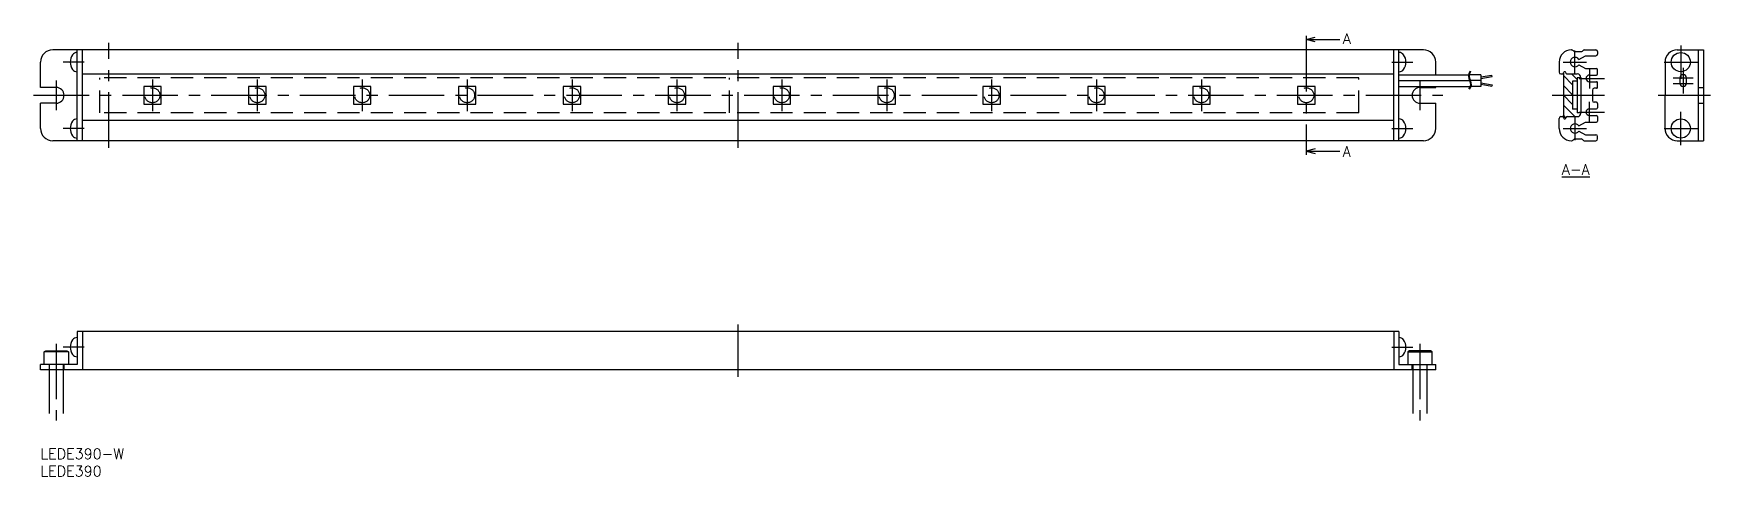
# Model space of a CAD drawing. Extents: x -2 to 478, y -8 to 119.
import ezdxf

# ---------------------------------------------------------------- set-up
doc = ezdxf.new("R2010")
doc.units = 0
doc.header["$LTSCALE"] = 0.5
for name, pattern in [('CENTER', [50.8, 31.75, -6.35, 6.35, -6.35]), ('DASHED', [19.05, 12.7, -6.35]), ('PHANTOM', [63.5, 31.75, -6.35, 6.35, -6.35, 6.35, -6.35])]:
    doc.linetypes.add(name, pattern=pattern)
for name, color, linetype in [('MSM_CENTER', 1, 'CENTER'), ('MSM_CONTINUOUS', 7, 'CONTINUOUS'), ('MSM_DASHED', 4, 'DASHED'), ('MSM_IMAGINARY', 6, 'PHANTOM'), ('MSM_NARROW', 5, 'CONTINUOUS'), ('MSM_PART_NUMBER', 7, 'CONTINUOUS')]:
    doc.layers.add(name, color=color, linetype=linetype)
doc.styles.get("Standard").update_dxf_attribs({"font": 'txt.shx', "height": 3, "bigfont": 'bigfont.shx'})

# ---------------------------------------------------------------- blocks, each defined once
blk = doc.blocks.new('*U2')
at = {"layer": 'MSM_PART_NUMBER'}
blk.add_text('LEDE390-W', height=3, dxfattribs=at).set_placement((0, -3))
blk = doc.blocks.new('*U3')
at = {"layer": 'MSM_PART_NUMBER'}
blk.add_text('LEDE390', height=3, dxfattribs=at).set_placement((0, -8))

msp = doc.modelspace()

# ---------------------------------------------------------------- linework, layer by layer
at = {"layer": 'MSM_CENTER'}
for p, q in [((19.5, 86.07), (19.5, 116.07)), ((199.5, 86.07), (199.5, 116.07)), ((362, 118.07), (362, 84.07)), ((469.08, 115.32), (469.08, 105.82)), ((12.5, 110.57), (6.5, 110.57)), ((386.5, 110.57), (392.5, 110.57)), ((435.45, 110.57), (442.15, 110.57)), ((438.8, 107.22), (438.8, 113.92)), ((464.33, 110.57), (473.83, 110.57)), ((32, 105.57), (32, 96.57)), ((62, 105.57), (62, 96.57)), ((92, 105.57), (92, 96.57)), ((122, 105.57), (122, 96.57)), ((152, 105.57), (152, 96.57)), ((182, 105.57), (182, 96.57)), ((212, 105.57), (212, 96.57)), ((242, 105.57), (242, 96.57)), ((272, 105.57), (272, 96.57)), ((302, 105.57), (302, 96.57)), ((332, 105.57), (332, 96.57)), ((440, 105.92), (447.3, 105.92)), ((442.95, 108.87), (442.95, 102.97)), ((466.88, 106.1), (472.67, 106.1)), ((469.78, 108.97), (469.78, 101.57)), ((-2, 101.07), (401, 101.07)), ((4.5, 105.32), (4.5, 96.82)), ((394.5, 105.32), (394.5, 96.82)), ((432.3, 101.07), (447.3, 101.07)), ((462.58, 101.07), (477.58, 101.07)), ((466.88, 104.44), (472.67, 104.44)), ((440, 96.22), (447.3, 96.22)), ((442.95, 93.27), (442.95, 99.17)), ((469.08, 86.82), (469.08, 96.32)), ((12.5, 91.57), (6.5, 91.57)), ((386.5, 91.57), (392.5, 91.57)), ((435.45, 91.57), (442.15, 91.57)), ((438.8, 94.92), (438.8, 88.22)), ((464.33, 91.57), (473.83, 91.57)), ((199.5, 20.5), (199.5, 35.5)), ((4.5, 30), (4.5, 8)), ((12.5, 29), (6.5, 29)), ((386.5, 29), (392.5, 29)), ((394.5, 30), (394.5, 8))]:
    msp.add_line(p, q, dxfattribs=at)
at = {"layer": 'MSM_CONTINUOUS'}
for p, q in [((362, 117.07), (364.5, 117.74)), ((364.5, 116.4), (362, 117.07)), ((362, 117.07), (371.55, 117.07)), ((0, 103.32), (0, 110.57)), ((395.5, 114.07), (3.5, 114.07)), ((10.5, 88.07), (10.5, 114.07)), ((12, 88.07), (12, 114.07)), ((387, 88.07), (387, 114.07)), ((388.5, 88.07), (388.5, 114.07)), ((399, 106.93), (399, 110.57)), ((434.3, 110.57), (434.3, 107.67)), ((437.8, 114.07), (437.91, 114.07)), ((438.47, 113.72), (438.27, 113.93)), ((438.83, 113.57), (440.59, 113.57)), ((439.9, 111.36), (441.8, 112.37)), ((441.15, 113.93), (440.94, 113.72)), ((441.5, 114.07), (444.8, 114.07)), ((441.8, 112.37), (444.8, 112.37)), ((445.3, 113.57), (445.3, 112.87)), ((464.58, 110.57), (464.58, 101.07)), ((468.08, 114.07), (475.58, 114.07)), ((474.08, 114.07), (474.08, 88.07)), ((475.58, 114.07), (475.58, 88.07)), ((12, 107.17), (387, 107.17)), ((388.5, 106.93), (408.44, 106.93)), ((411.94, 106.93), (408.65, 106.93)), ((411.94, 106.93), (411.94, 103.61)), ((411.94, 106.32), (415.08, 106.83)), ((411.94, 105.91), (415.14, 106.43)), ((415.14, 106.43), (415.08, 106.83)), ((434.8, 107.17), (435.21, 107.17)), ((435.48, 107.34), (435.63, 107.65)), ((435.5, 107.38), (435.5, 94.76)), ((436.31, 107.34), (436.17, 107.65)), ((436.59, 107.17), (439.5, 107.17)), ((439.5, 106.07), (439.5, 96.07)), ((440.5, 106.07), (439.5, 106.07)), ((439.9, 109.79), (441.8, 108.77)), ((440.5, 106.17), (440.5, 95.97)), ((441.8, 108.77), (445, 108.77)), ((442.95, 106.87), (445, 106.87)), ((445.3, 107.17), (445.3, 108.47)), ((468.88, 104.47), (468.88, 106.07)), ((470.68, 104.47), (470.68, 106.07)), ((4.5, 103.32), (0, 103.32)), ((388.5, 105.27), (408.73, 105.27)), ((388.5, 103.61), (408.92, 103.61)), ((394.5, 103.32), (399, 103.32)), ((399, 103.32), (399, 103.61)), ((411.94, 105.27), (408.95, 105.27)), ((411.94, 103.61), (409.13, 103.61)), ((411.94, 104.64), (415.14, 104.11)), ((411.94, 104.23), (415.08, 103.71)), ((415.14, 104.11), (415.08, 103.71)), ((438.15, 105.07), (438.15, 97.07)), ((439.5, 105.07), (438.15, 105.07)), ((440.5, 101.32), (440.75, 101.07)), ((440.5, 100.82), (440.75, 101.07)), ((442.95, 104.97), (445, 104.97)), ((443.8, 102.57), (443.8, 99.57)), ((445, 103.07), (444.3, 103.07)), ((445.3, 103.37), (445.3, 104.67)), ((464.58, 91.57), (464.58, 101.07)), ((474.08, 103.32), (475.58, 103.32)), ((0, 91.57), (0, 98.82)), ((4.5, 98.82), (0, 98.82)), ((394.5, 98.82), (399, 98.82)), ((399, 91.57), (399, 98.82)), ((439.5, 97.07), (438.15, 97.07)), ((440.5, 96.07), (439.5, 96.07)), ((442.95, 97.17), (445, 97.17)), ((445, 99.07), (444.3, 99.07)), ((445.3, 98.77), (445.3, 97.47)), ((474.08, 98.82), (475.58, 98.82)), ((12, 93.97), (387, 93.97)), ((434.3, 91.57), (434.3, 94.47)), ((434.8, 94.97), (435.21, 94.97)), ((435.48, 94.8), (435.63, 94.49)), ((436.31, 94.8), (436.17, 94.49)), ((436.59, 94.97), (439.5, 94.97)), ((439.9, 92.36), (441.8, 93.37)), ((441.8, 93.37), (445, 93.37)), ((442.95, 95.27), (445, 95.27)), ((445.3, 94.97), (445.3, 93.67)), ((395.5, 88.07), (3.5, 88.07)), ((437.8, 88.07), (437.91, 88.07)), ((438.47, 88.43), (438.27, 88.22)), ((438.83, 88.57), (440.59, 88.57)), ((439.9, 90.79), (441.8, 89.77)), ((441.15, 88.22), (440.94, 88.43)), ((441.5, 88.07), (444.8, 88.07)), ((441.8, 89.77), (444.8, 89.77)), ((445.3, 88.57), (445.3, 89.27)), ((468.08, 88.07), (475.58, 88.07)), ((10.5, 33.5), (10.5, 24)), ((388.5, 33.5), (10.5, 33.5)), ((12, 33.5), (12, 22.5)), ((387, 33.5), (387, 22.5)), ((388.5, 33.5), (388.5, 24)), ((10.5, 24), (0, 24)), ((0, 22.5), (0, 24)), ((388.5, 24), (399, 24)), ((399, 22.5), (399, 24)), ((399, 22.5), (0, 22.5))]:
    msp.add_line(p, q, dxfattribs=at)
at = {"layer": 'MSM_CONTINUOUS', "extrusion": (0, 0, -1)}
for p, q in [((364.5, 85.74), (362, 85.07)), ((362, 85.07), (364.5, 84.4)), ((362, 85.07), (371.55, 85.07))]:
    msp.add_line(p, q, dxfattribs=at)
at = {"layer": 'MSM_CONTINUOUS'}
for centre in [(469.08, 110.57), (469.08, 91.57)]:
    msp.add_circle(centre, 2.75, dxfattribs=at)
for centre, radius, start, end in [((3.5, 110.57), 3.5, 90, 180), ((12.03, 110.57), 3.53, 143.9726, 216.0274), ((10.5, 111.68), 1.64, 90, 143.9726), ((388.5, 111.68), 1.64, 36.0274, 90), ((386.97, 110.57), 3.53, 323.9726, 36.0273), ((395.5, 110.57), 3.5, 0, 90), ((437.8, 110.57), 3.5, 90, 180), ((438.8, 110.57), 1.35, 35.4309, 324.5691), ((437.91, 113.57), 0.5, 45, 90), ((438.83, 114.07), 0.5, 225, 270), ((440.59, 114.07), 0.5, 270, 315), ((441.5, 113.57), 0.5, 90, 135), ((444.8, 113.57), 0.5, 0, 90), ((444.8, 112.87), 0.5, 270, 0), ((468.08, 110.57), 3.5, 90, 180), ((10.5, 109.46), 1.64, 216.0274, 270), ((388.5, 109.46), 1.64, 270, 323.9726), ((434.8, 107.67), 0.5, 180, 270), ((435.21, 107.47), 0.3, 270, 334.4338), ((435.9, 107.52), 0.3, 25.5662, 154.4338), ((436.59, 107.47), 0.3, 205.5662, 270), ((439.5, 106.17), 1, 0, 90), ((442.95, 105.92), 0.95, 90, 270), ((445, 108.47), 0.3, 0, 90), ((445, 107.17), 0.3, 270, 0), ((469.78, 106.07), 0.9, 0, 180), ((4.5, 101.07), 2.25, 270, 90), ((394.5, 101.07), 2.25, 90, 270), ((444.3, 102.57), 0.5, 90, 180), ((445, 104.67), 0.3, 0, 90), ((445, 103.37), 0.3, 270, 0), ((469.78, 104.47), 0.9, 180, 0), ((439.5, 95.97), 1, 270, 0), ((442.95, 96.22), 0.95, 90, 270), ((444.3, 99.57), 0.5, 180, 270), ((445, 98.77), 0.3, 0, 90), ((445, 97.47), 0.3, 270, 0), ((3.5, 91.57), 3.5, 180, 270), ((12.03, 91.57), 3.53, 143.9726, 216.0274), ((10.5, 92.68), 1.64, 90, 143.9726), ((388.5, 92.68), 1.64, 36.0274, 90), ((386.97, 91.57), 3.53, 323.9726, 36.0273), ((395.5, 91.57), 3.5, 270, 0), ((434.8, 94.47), 0.5, 90, 180), ((437.8, 91.57), 3.5, 180, 270), ((435.21, 94.67), 0.3, 25.5662, 90), ((435.9, 94.62), 0.3, 205.5662, 334.4338), ((436.59, 94.67), 0.3, 90, 154.4338), ((438.8, 91.57), 1.35, 35.4309, 324.5691), ((445, 94.97), 0.3, 0, 90), ((445, 93.67), 0.3, 270, 0), ((468.08, 91.57), 3.5, 180, 270), ((10.5, 90.46), 1.64, 216.0274, 270), ((388.5, 90.46), 1.64, 270, 323.9726), ((437.91, 88.57), 0.5, 270, 315), ((438.83, 88.07), 0.5, 90, 135), ((440.59, 88.07), 0.5, 45, 90), ((441.5, 88.57), 0.5, 225, 270), ((444.8, 89.27), 0.5, 0, 90), ((444.8, 88.57), 0.5, 270, 0), ((12.03, 29), 3.53, 143.9726, 216.0274), ((10.5, 30.11), 1.64, 90, 143.9726), ((388.5, 30.11), 1.64, 36.0274, 90), ((386.97, 29), 3.53, 323.9726, 36.0273), ((10.5, 27.89), 1.64, 216.0274, 270), ((388.5, 27.89), 1.64, 270, 323.9726)]:
    msp.add_arc(centre, radius, start, end, dxfattribs=at)
at = {"layer": 'MSM_DASHED'}
for p, q in [((377, 106.07), (17, 106.07)), ((17, 96.07), (17, 106.07)), ((197, 96.07), (197, 106.07)), ((377, 96.07), (377, 106.07)), ((29.5, 103.57), (29.5, 98.57)), ((34.5, 103.57), (29.5, 103.57)), ((34.5, 98.57), (34.5, 103.57)), ((59.5, 103.57), (59.5, 98.57)), ((64.5, 103.57), (59.5, 103.57)), ((64.5, 98.57), (64.5, 103.57)), ((89.5, 103.57), (89.5, 98.57)), ((94.5, 103.57), (89.5, 103.57)), ((94.5, 98.57), (94.5, 103.57)), ((119.5, 103.57), (119.5, 98.57)), ((124.5, 103.57), (119.5, 103.57)), ((124.5, 98.57), (124.5, 103.57)), ((149.5, 103.57), (149.5, 98.57)), ((154.5, 103.57), (149.5, 103.57)), ((154.5, 98.57), (154.5, 103.57)), ((179.5, 103.57), (179.5, 98.57)), ((184.5, 103.57), (179.5, 103.57)), ((184.5, 98.57), (184.5, 103.57)), ((209.5, 103.57), (209.5, 98.57)), ((214.5, 103.57), (209.5, 103.57)), ((214.5, 98.57), (214.5, 103.57)), ((239.5, 103.57), (239.5, 98.57)), ((244.5, 103.57), (239.5, 103.57)), ((244.5, 98.57), (244.5, 103.57)), ((269.5, 103.57), (269.5, 98.57)), ((274.5, 103.57), (269.5, 103.57)), ((274.5, 98.57), (274.5, 103.57)), ((299.5, 103.57), (299.5, 98.57)), ((304.5, 103.57), (299.5, 103.57)), ((304.5, 98.57), (304.5, 103.57)), ((329.5, 103.57), (329.5, 98.57)), ((334.5, 103.57), (329.5, 103.57)), ((334.5, 98.57), (334.5, 103.57)), ((359.5, 103.57), (359.5, 98.57)), ((364.5, 103.57), (359.5, 103.57)), ((364.5, 98.57), (364.5, 103.57)), ((377, 96.07), (17, 96.07)), ((29.5, 98.57), (34.5, 98.57)), ((59.5, 98.57), (64.5, 98.57)), ((89.5, 98.57), (94.5, 98.57)), ((119.5, 98.57), (124.5, 98.57)), ((149.5, 98.57), (154.5, 98.57)), ((179.5, 98.57), (184.5, 98.57)), ((209.5, 98.57), (214.5, 98.57)), ((239.5, 98.57), (244.5, 98.57)), ((269.5, 98.57), (274.5, 98.57)), ((299.5, 98.57), (304.5, 98.57)), ((329.5, 98.57), (334.5, 98.57)), ((359.5, 98.57), (364.5, 98.57)), ((6.75, 22.5), (6.75, 24)), ((392.25, 22.5), (392.25, 24))]:
    msp.add_line(p, q, dxfattribs=at)
for centre in [(32, 101.07), (62, 101.07), (92, 101.07), (122, 101.07), (152, 101.07), (182, 101.07), (212, 101.07), (242, 101.07), (272, 101.07), (302, 101.07), (332, 101.07), (362, 101.07)]:
    msp.add_circle(centre, 2.15, dxfattribs=at)
at = {"layer": 'MSM_IMAGINARY'}
for p, q in [((1, 27.7), (1.52, 28)), ((1, 24), (1, 27.7)), ((8, 27.7), (1, 27.7)), ((8, 24), (1, 24)), ((1.52, 28), (7.48, 28)), ((2.5, 24), (2.5, 10)), ((6.5, 24), (6.5, 10)), ((7.48, 28), (8, 27.7)), ((8, 27.7), (8, 24)), ((391.52, 28), (391, 27.7)), ((391, 27.7), (391, 24)), ((391, 27.7), (398, 27.7)), ((391, 24), (398, 24)), ((397.48, 28), (391.52, 28)), ((392.5, 24), (392.5, 10)), ((396.5, 24), (396.5, 10)), ((398, 27.7), (397.48, 28)), ((398, 24), (398, 27.7))]:
    msp.add_line(p, q, dxfattribs=at)
at = {"layer": 'MSM_NARROW'}
for p, q in [((438.15, 104.08), (435.5, 106.73)), ((439.5, 105.56), (437.88, 107.17)), ((438.15, 101.25), (435.5, 103.9)), ((438.15, 98.42), (435.5, 101.07)), ((438.77, 94.97), (435.5, 98.24)), ((436.25, 94.66), (435.5, 95.42))]:
    msp.add_line(p, q, dxfattribs=at)
for centre, radius, start, end in [((411.08, 106.53), 2.67, 147.9602, 209.5547), ((411.08, 106.53), 2.47, 147.9602, 209.5547), ((407.03, 104.23), 1.98, 318.5362, 29.5547), ((407.03, 104.23), 2.18, 318.5362, 29.5547)]:
    msp.add_arc(centre, radius, start, end, dxfattribs=at)

# ---------------------------------------------------------------- block references
at = {"layer": 'MSM_CONTINUOUS'}
for name in ['*U2', '*U3']:
    msp.add_blockref(name, (0, 0), dxfattribs=at)

# ---------------------------------------------------------------- texts
at = {"layer": 'MSM_PART_NUMBER'}
for s, p in [('A', (372.44, 115.75)), ('A', (372.38, 83.49)), ('%%UA-A', (435.06, 78.34))]:
    msp.add_text(s, height=3, dxfattribs=at).set_placement(p)

doc.saveas('drawing.dxf')
